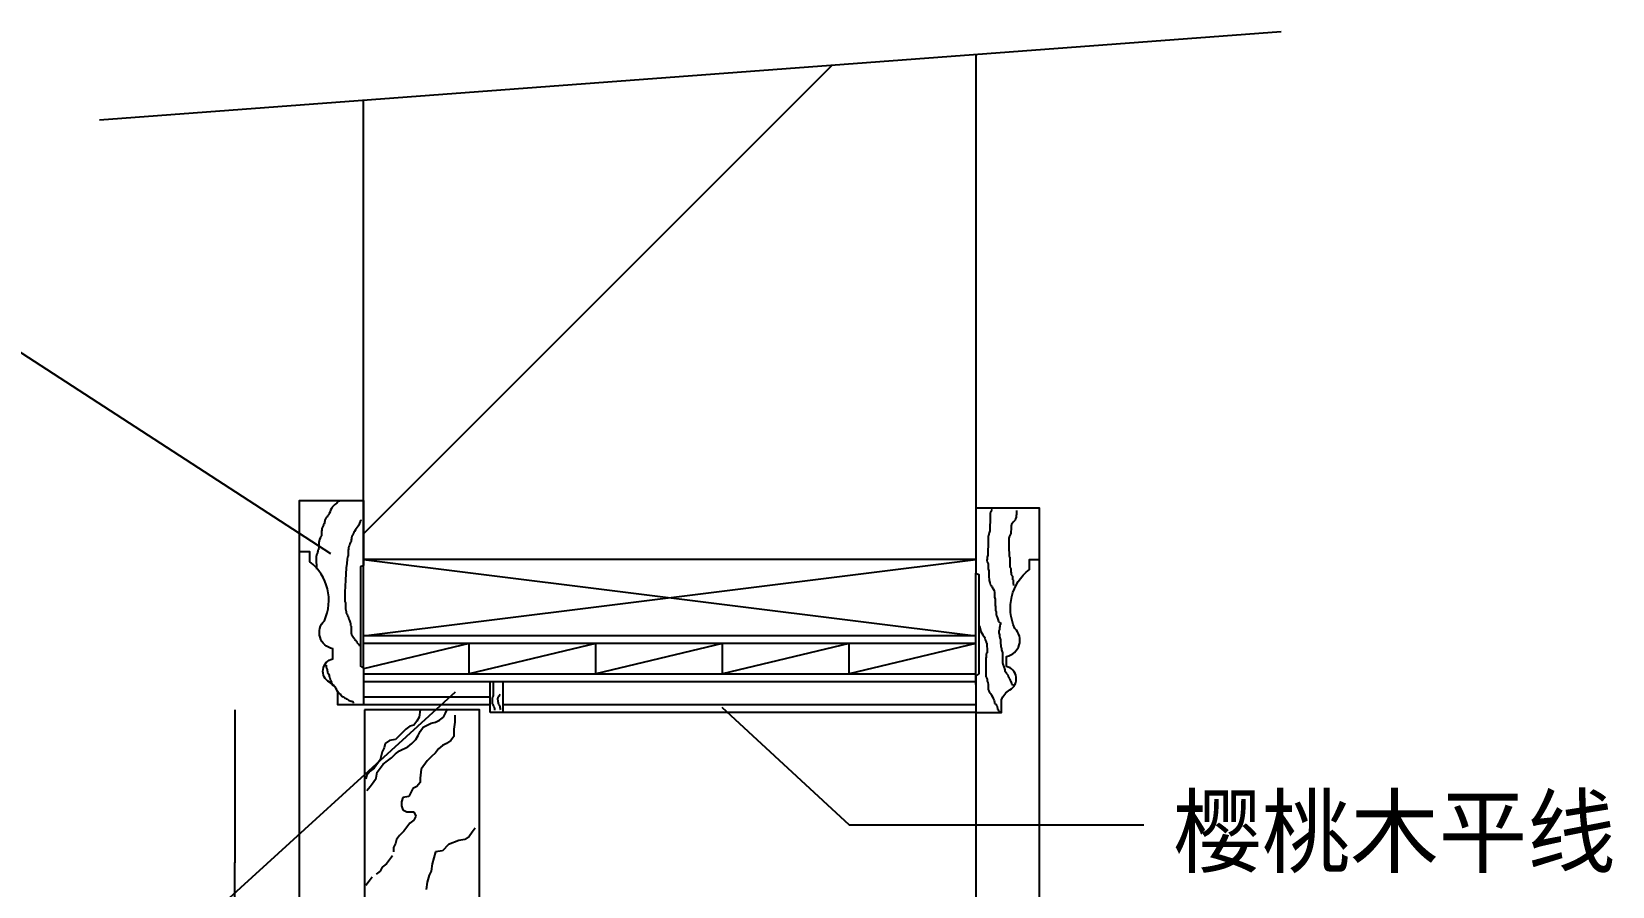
# Model space of a CAD drawing. Header units: metres. Extents: x 139 to 5307, y 329 to 6874.
# Drawn here: x 3831 to 5225, y 6058 to 6812 of the extents above; entities that cross this region are included whole.
import ezdxf

# ---------------------------------------------------------------- set-up
doc = ezdxf.new("R2010")
doc.units = ezdxf.units.M
for name, color, linetype in [('2', 2, 'Continuous'), ('3', 3, 'Continuous'), ('4', 4, 'Continuous'), ('7', 7, 'Continuous'), ('BH', 3, 'Continuous'), ('DIM', 3, 'Continuous'), ('TEXT', 3, 'Continuous')]:
    doc.layers.add(name, color=color, linetype=linetype)
doc.dimstyles.get("Standard").update_dxf_attribs({"dimtxt": 2.5, "dimasz": 2.5, "dimexe": 1.25, "dimexo": 0.625, "dimtad": 1, "dimcen": 2.5, "dimazin": 3, "dimtfac": 1, "dimtmove": 0, "dimatfit": 3})

# ---------------------------------------------------------------- blocks, each defined once
blk = doc.blocks.new('*D29')
for p, q in [((4010.26, 6213.5), (4010.26, 6078.5)), ((4010.01, 6078.5), (4009.76, 6078.5)), ((4010.26, 5943.5), (4010.26, 6078.5)), ((4010.26, 6078.5), (4010.26, 6078.5)), ((4010.51, 6078.5), (4010.76, 6078.5))]:
    blk.add_line(p, q)
at = {"layer": 'Defpoints'}
for p in [(4010.26, 6213.5), (4010.26, 6078.5), (4010.26, 5943.5)]:
    blk.add_point(p, dxfattribs=at)
at = {"layer": 'DIM', "insert": (4010.26, 6079.625), "char_height": 1, "attachment_point": 5}
blk.add_mtext('130', dxfattribs=at)

msp = doc.modelspace()

# ---------------------------------------------------------------- hatches: boundary and pattern name
at = {"layer": 'BH'}
h = msp.add_hatch(dxfattribs=at)
h.set_pattern_fill('ANSI31', scale=500)
h.paths.add_polyline_path([(4663.66, 6791.42), (4123.66, 6751.03), (4123.66, 6346.25), (4663.66, 6346.25), (4663.66, 6364.25)])
h = msp.add_hatch(dxfattribs=at)
h.set_pattern_fill('AR-CONC', scale=30)
h.paths.add_polyline_path([(4663.66, 6791.42), (4123.66, 6751.03), (4123.66, 6346.25), (4663.66, 6346.25), (4663.66, 6364.25)])
h = msp.add_hatch(dxfattribs=at)
h.set_pattern_fill('DOLMIT', scale=40)
h.paths.add_polyline_path([(4663.66, 6238.25), (4246.77, 6238.25), (4246.77, 6218), (4663.66, 6218)])

# ---------------------------------------------------------------- linework, layer by layer
at = {"layer": '2'}
msp.add_lwpolyline([(4663.66, 6791.42), (4663.66, 6346.25), (4123.66, 6346.25), (4123.66, 6751.03)], dxfattribs=at)
at = {"layer": '3'}
for p, q in [((3891.06, 6733.63), (4932.85, 6811.56)), ((4091.61, 6383.82), (4090.84, 6383.05)), ((4092, 6384.59), (4091.61, 6383.82)), ((4092.77, 6385.36), (4092, 6384.59)), ((4093.54, 6386.52), (4092.77, 6385.36)), ((4094.31, 6388.05), (4093.54, 6386.52)), ((4094.69, 6389.59), (4094.31, 6388.05)), ((4095.46, 6391.13), (4094.69, 6389.59)), ((4096.23, 6392.29), (4095.46, 6391.13)), ((4097.39, 6393.44), (4096.23, 6392.29)), ((4098.55, 6394.6), (4097.39, 6393.44)), ((4100.09, 6395.75), (4098.55, 6394.6)), ((4101.24, 6396.91), (4100.09, 6395.75)), ((4102.4, 6397.67), (4101.24, 6396.91)), ((4102.78, 6397.67), (4102.4, 6397.67)), ((4103.17, 6397.29), (4102.78, 6397.67)), ((4676.74, 6388.08), (4676.31, 6387.65)), ((4676.31, 6387.65), (4676.31, 6379.91)), ((4677.17, 6388.94), (4676.74, 6388.08)), ((4677.6, 6389.37), (4677.17, 6388.94)), ((4678.03, 6390.23), (4677.6, 6389.37)), ((4699.54, 6385.93), (4699.11, 6385.07)), ((4699.11, 6385.07), (4699.11, 6383.35)), ((4699.54, 6389.37), (4699.54, 6385.93)), ((4086.99, 6371.89), (4086.61, 6371.12)), ((4086.61, 6371.12), (4086.61, 6366.89)), ((4088.53, 6376.51), (4086.99, 6373.43)), ((4086.99, 6373.43), (4086.99, 6371.89)), ((4088.92, 6377.66), (4088.53, 6377.28)), ((4088.53, 6377.28), (4088.53, 6376.51)), ((4089.3, 6378.43), (4088.92, 6377.66)), ((4089.69, 6379.97), (4089.3, 6379.2)), ((4089.3, 6379.2), (4089.3, 6378.43)), ((4090.84, 6383.05), (4089.69, 6380.74)), ((4089.69, 6380.74), (4089.69, 6379.97)), ((4115.1, 6369.97), (4114.72, 6368.81)), ((4115.87, 6370.74), (4115.1, 6369.97)), ((4116.64, 6372.28), (4115.87, 6370.74)), ((4117.41, 6373.05), (4116.64, 6372.28)), ((4118.18, 6374.2), (4117.41, 6373.05)), ((4118.95, 6375.36), (4118.18, 6374.2)), ((4119.73, 6376.51), (4118.95, 6375.36)), ((4120.11, 6378.05), (4119.73, 6376.51)), ((4120.88, 6379.59), (4120.11, 6378.05)), ((4121.27, 6380.36), (4120.88, 6379.59)), ((4121.27, 6381.13), (4121.27, 6380.36)), ((4675.88, 6371.32), (4675.45, 6369.6)), ((4676.31, 6379.91), (4675.88, 6375.62)), ((4675.88, 6375.62), (4675.88, 6371.32)), ((4694.81, 6372.61), (4694.38, 6370.89)), ((4694.38, 6370.89), (4694.38, 6369.17)), ((4695.24, 6376.91), (4694.81, 6375.62)), ((4694.81, 6375.62), (4694.81, 6372.61)), ((4695.67, 6377.77), (4695.24, 6376.91)), ((4696.53, 6379.06), (4695.67, 6377.77)), ((4697.39, 6379.91), (4696.53, 6379.06)), ((4698.25, 6380.77), (4697.39, 6379.91)), ((4698.68, 6382.06), (4698.25, 6380.77)), ((4699.11, 6383.35), (4698.68, 6382.06)), ((4084.3, 6356.12), (4083.91, 6355.73)), ((4084.68, 6362.27), (4084.3, 6361.5)), ((4084.3, 6361.5), (4084.3, 6356.12)), ((4085.45, 6364.58), (4084.68, 6363.04)), ((4084.68, 6363.04), (4084.68, 6362.27)), ((4085.84, 6365.74), (4085.45, 6365.35)), ((4085.45, 6365.35), (4085.45, 6364.58)), ((4086.22, 6366.5), (4085.84, 6365.74)), ((4086.61, 6366.89), (4086.22, 6366.5)), ((4110.87, 6357.65), (4110.48, 6356.5)), ((4110.48, 6356.5), (4110.48, 6355.35)), ((4111.25, 6358.81), (4110.87, 6357.65)), ((4111.64, 6359.96), (4111.25, 6358.81)), ((4112.41, 6361.5), (4111.64, 6359.96)), ((4112.79, 6361.89), (4112.41, 6361.5)), ((4113.18, 6364.2), (4112.79, 6363.43)), ((4112.79, 6363.43), (4112.79, 6361.89)), ((4113.56, 6366.5), (4113.18, 6365.35)), ((4113.18, 6365.35), (4113.18, 6364.2)), ((4114.33, 6367.66), (4113.56, 6366.5)), ((4114.72, 6368.81), (4114.33, 6367.66)), ((4674.59, 6358.42), (4674.16, 6354.12)), ((4675.02, 6367.45), (4674.59, 6366.59)), ((4674.59, 6366.59), (4674.59, 6358.42)), ((4675.45, 6369.6), (4675.02, 6368.31)), ((4675.02, 6368.31), (4675.02, 6367.45)), ((4693.09, 6365.73), (4692.66, 6364.87)), ((4692.66, 6364.87), (4692.66, 6354.12)), ((4693.95, 6367.88), (4693.09, 6366.16)), ((4693.09, 6366.16), (4693.09, 6365.73)), ((4694.38, 6369.17), (4693.95, 6367.88)), ((4082.37, 6349.57), (4081.99, 6349.19)), ((4081.99, 6349.19), (4081.99, 6342.65)), ((4081.99, 6342.65), (4082.37, 6342.26)), ((4083.14, 6351.88), (4082.37, 6350.34)), ((4082.37, 6350.34), (4082.37, 6349.57)), ((4082.37, 6342.26), (4082.37, 6337.64)), ((4083.53, 6353.42), (4083.14, 6352.65)), ((4083.14, 6352.65), (4083.14, 6351.88)), ((4083.91, 6354.58), (4083.53, 6354.19)), ((4083.53, 6354.19), (4083.53, 6353.42)), ((4083.91, 6355.73), (4083.91, 6354.58)), ((4108.94, 6342.65), (4108.56, 6338.8)), ((4109.33, 6346.49), (4108.94, 6342.65)), ((4109.71, 6348.03), (4109.33, 6346.49)), ((4110.1, 6349.19), (4109.71, 6348.03)), ((4110.48, 6355.35), (4110.1, 6354.19)), ((4110.1, 6354.19), (4110.1, 6349.19)), ((4673.73, 6346.38), (4673.3, 6345.52)), ((4673.3, 6345.52), (4673.3, 6344.66)), ((4673.3, 6344.66), (4673.73, 6344.23)), ((4674.16, 6349.82), (4673.73, 6348.1)), ((4673.73, 6348.1), (4673.73, 6346.38)), ((4673.73, 6344.23), (4674.16, 6343.37)), ((4674.16, 6354.12), (4674.16, 6349.82)), ((4674.16, 6343.37), (4674.59, 6342.08)), ((4674.59, 6342.08), (4674.59, 6337.78)), ((4692.66, 6354.12), (4693.09, 6352.83)), ((4693.09, 6352.83), (4693.09, 6348.96)), ((4693.09, 6348.96), (4693.52, 6348.1)), ((4693.52, 6348.1), (4693.52, 6339.5)), ((4107.79, 6328.02), (4107.4, 6317.25)), ((4108.56, 6338.8), (4107.79, 6328.02)), ((4674.59, 6337.78), (4675.02, 6336.06)), ((4675.02, 6336.06), (4675.02, 6331.76)), ((4675.02, 6331.76), (4675.45, 6327.46)), ((4693.52, 6339.5), (4693.95, 6339.07)), ((4693.95, 6339.07), (4693.95, 6338.64)), ((4693.95, 6338.64), (4694.38, 6338.21)), ((4694.38, 6338.21), (4694.38, 6335.2)), ((4694.38, 6335.2), (4694.81, 6334.34)), ((4694.81, 6334.34), (4694.81, 6332.62)), ((4694.81, 6332.62), (4695.24, 6332.62)), ((4695.24, 6332.62), (4695.24, 6332.19)), ((4695.24, 6332.19), (4695.67, 6331.76)), ((4695.67, 6331.76), (4696.1, 6331.33)), ((4696.1, 6331.33), (4696.1, 6328.32)), ((4696.1, 6328.32), (4696.53, 6328.32)), ((4696.53, 6328.32), (4696.53, 6324.45)), ((4107.4, 6317.25), (4107.4, 6309.17)), ((4675.45, 6327.46), (4675.88, 6325.74)), ((4675.88, 6325.74), (4676.31, 6324.02)), ((4676.31, 6324.02), (4677.17, 6323.16)), ((4677.17, 6323.16), (4677.6, 6322.3)), ((4677.6, 6322.3), (4678.03, 6321.87)), ((4678.03, 6321.87), (4678.46, 6321.01)), ((4678.46, 6321.01), (4678.89, 6320.15)), ((4678.89, 6320.15), (4679.75, 6318.86)), ((4679.75, 6318.86), (4680.18, 6317.14)), ((4680.18, 6317.14), (4680.18, 6312.84)), ((4696.53, 6324.45), (4696.96, 6324.02)), ((4696.96, 6324.02), (4696.96, 6323.16)), ((4107.4, 6309.17), (4107.79, 6308.01)), ((4107.79, 6308.01), (4107.79, 6302.63)), ((4107.79, 6302.63), (4108.17, 6301.47)), ((4108.17, 6301.47), (4108.56, 6300.32)), ((4108.56, 6300.32), (4108.56, 6299.16)), ((4680.18, 6312.84), (4680.61, 6311.12)), ((4680.61, 6311.12), (4680.61, 6305.53)), ((4680.61, 6305.53), (4681.04, 6304.67)), ((4681.04, 6304.67), (4681.04, 6301.23)), ((4681.04, 6301.23), (4681.47, 6299.94)), ((4108.56, 6299.16), (4109.33, 6298.01)), ((4109.33, 6298.01), (4109.71, 6296.85)), ((4109.71, 6296.85), (4110.1, 6295.7)), ((4110.1, 6295.7), (4110.48, 6294.54)), ((4110.48, 6294.54), (4110.87, 6293.39)), ((4110.87, 6293.39), (4111.25, 6292.24)), ((4111.25, 6292.24), (4111.64, 6291.47)), ((4111.64, 6291.47), (4112.02, 6290.7)), ((4112.02, 6290.7), (4112.02, 6290.31)), ((4112.02, 6290.31), (4112.41, 6289.93)), ((4112.41, 6289.93), (4112.41, 6288)), ((4112.41, 6288), (4112.79, 6287.23)), ((4112.79, 6287.23), (4112.79, 6280.69)), ((4666.41, 6290.06), (4666.41, 6288.34)), ((4666.41, 6288.34), (4666.84, 6287.05)), ((4666.84, 6287.05), (4668.14, 6282.75)), ((4681.47, 6299.94), (4681.47, 6297.79)), ((4681.47, 6297.79), (4681.9, 6296.5)), ((4681.9, 6296.5), (4682.33, 6295.21)), ((4682.33, 6295.21), (4682.76, 6294.36)), ((4682.76, 6294.36), (4683.19, 6293.5)), ((4683.19, 6293.5), (4683.62, 6291.35)), ((4683.62, 6291.35), (4684.49, 6290.49)), ((4684.49, 6290.49), (4685.35, 6290.06)), ((4684.92, 6287.05), (4684.49, 6286.19)), ((4684.49, 6286.19), (4684.49, 6284.47)), ((4685.35, 6288.77), (4684.92, 6287.91)), ((4684.92, 6287.91), (4684.92, 6287.05)), ((4685.35, 6290.49), (4685.35, 6288.77)), ((4685.35, 6290.06), (4685.35, 6290.49)), ((4112.79, 6280.69), (4113.18, 6280.69)), ((4113.18, 6280.69), (4113.18, 6279.54)), ((4113.18, 6279.54), (4113.56, 6279.15)), ((4113.56, 6279.15), (4113.95, 6278.38)), ((4113.95, 6278.38), (4114.33, 6277.61)), ((4114.33, 6277.61), (4114.72, 6277.23)), ((4114.72, 6277.23), (4115.1, 6277.23)), ((4115.1, 6277.23), (4115.1, 6276.84)), ((4115.1, 6276.84), (4115.49, 6276.46)), ((4115.49, 6276.46), (4115.87, 6276.07)), ((4115.87, 6276.07), (4115.87, 6275.69)), ((4115.87, 6275.69), (4116.26, 6275.3)), ((4116.26, 6275.3), (4116.64, 6274.92)), ((4116.64, 6274.92), (4117.03, 6274.53)), ((4117.03, 6274.53), (4117.41, 6274.15)), ((4117.41, 6274.15), (4117.8, 6273.76)), ((4117.8, 6273.76), (4117.8, 6273)), ((4117.8, 6273), (4118.18, 6272.61)), ((4118.18, 6272.61), (4118.57, 6272.23)), ((4668.14, 6282.75), (4669, 6281.03)), ((4669, 6281.03), (4669.86, 6279.74)), ((4669.86, 6279.74), (4670.29, 6278.88)), ((4670.29, 6278.88), (4670.72, 6278.45)), ((4670.72, 6278.45), (4671.15, 6277.59)), ((4671.15, 6277.59), (4671.58, 6276.73)), ((4671.58, 6276.73), (4672.01, 6275.44)), ((4672.01, 6275.44), (4672.44, 6274.58)), ((4672.44, 6274.58), (4672.87, 6273.29)), ((4672.87, 6273.29), (4673.3, 6272.43)), ((4673.3, 6272.43), (4673.3, 6269.42)), ((4684.49, 6284.47), (4684.06, 6283.18)), ((4684.06, 6283.18), (4684.06, 6281.46)), ((4684.06, 6281.46), (4684.49, 6279.74)), ((4684.49, 6279.74), (4684.49, 6278.45)), ((4684.49, 6278.45), (4684.92, 6277.16)), ((4684.92, 6277.16), (4685.35, 6276.3)), ((4685.35, 6276.3), (4685.35, 6271.57)), ((4118.57, 6272.23), (4118.95, 6271.84)), ((4118.95, 6271.84), (4119.34, 6271.84)), ((4119.34, 6271.84), (4119.34, 6271.46)), ((4119.34, 6271.46), (4119.73, 6271.46)), ((4119.73, 6271.46), (4119.73, 6270.69)), ((4119.73, 6270.69), (4120.11, 6270.69)), ((4120.11, 6270.69), (4120.11, 6270.3)), ((4672.87, 6259.96), (4672.44, 6259.1)), ((4672.44, 6259.1), (4672.44, 6242.76)), ((4673.3, 6263.4), (4672.87, 6262.54)), ((4672.87, 6262.54), (4672.87, 6259.96)), ((4673.3, 6269.42), (4673.73, 6267.7)), ((4673.73, 6263.83), (4673.3, 6263.4)), ((4673.73, 6267.7), (4673.73, 6263.83)), ((4685.35, 6271.57), (4685.78, 6271.14)), ((4685.78, 6271.14), (4685.78, 6268.99)), ((4685.78, 6268.99), (4686.21, 6268.13)), ((4686.21, 6268.13), (4686.21, 6266.41)), ((4686.21, 6266.41), (4686.64, 6265.55)), ((4686.64, 6265.55), (4687.07, 6264.69)), ((4687.07, 6264.69), (4687.07, 6255.23)), ((4090.46, 6252.98), (4090.84, 6252.98)), ((4090.84, 6252.98), (4090.84, 6251.45)), ((4090.84, 6251.45), (4091.23, 6250.29)), ((4091.23, 6250.29), (4091.61, 6249.14)), ((4091.61, 6249.14), (4091.61, 6247.98)), ((4091.61, 6247.98), (4092, 6247.21)), ((4092, 6247.21), (4092, 6246.44)), ((4092, 6246.44), (4092.77, 6245.29)), ((4092.77, 6245.29), (4093.54, 6243.75)), ((4687.07, 6255.23), (4687.5, 6253.94)), ((4687.5, 6253.94), (4688.36, 6251.36)), ((4688.36, 6251.36), (4688.79, 6250.5)), ((4688.79, 6250.5), (4688.79, 6249.64)), ((4688.79, 6249.64), (4689.22, 6248.78)), ((4689.22, 6248.78), (4689.22, 6247.92)), ((4689.22, 6247.92), (4689.65, 6247.06)), ((4689.65, 6247.06), (4689.65, 6246.63)), ((4689.65, 6246.63), (4690.08, 6246.63)), ((4690.08, 6246.63), (4690.51, 6246.2)), ((4690.51, 6246.2), (4690.51, 6245.77)), ((4690.51, 6245.77), (4690.94, 6245.34)), ((4690.94, 6245.34), (4691.8, 6244.48)), ((4691.8, 6244.48), (4692.23, 6243.19)), ((4093.54, 6243.75), (4093.54, 6242.98)), ((4093.54, 6242.98), (4093.92, 6241.83)), ((4093.92, 6241.83), (4094.31, 6240.67)), ((4094.31, 6240.67), (4094.69, 6239.52)), ((4094.69, 6239.52), (4095.46, 6237.98)), ((4095.46, 6237.98), (4095.85, 6236.82)), ((4095.85, 6236.82), (4096.23, 6236.44)), ((4096.23, 6236.44), (4096.23, 6235.67)), ((4096.23, 6235.67), (4096.62, 6235.28)), ((4096.62, 6235.28), (4097, 6234.9)), ((4097, 6234.9), (4097.39, 6234.9)), ((4097.39, 6234.9), (4097.77, 6234.51)), ((4097.77, 6234.51), (4098.16, 6234.13)), ((4098.16, 6234.13), (4098.55, 6233.74)), ((4098.55, 6233.74), (4100.09, 6230.67)), ((4100.09, 6230.67), (4100.86, 6229.9)), ((4238.07, 6238.25), (4238.07, 6226.2)), ((4672.44, 6242.76), (4672.87, 6242.33)), ((4672.87, 6242.33), (4673.73, 6240.61)), ((4673.73, 6240.61), (4673.73, 6238.89)), ((4673.73, 6238.89), (4674.16, 6237.6)), ((4674.16, 6237.6), (4674.59, 6235.88)), ((4674.59, 6235.88), (4674.59, 6231.58)), ((4674.59, 6231.58), (4675.02, 6230.29)), ((4692.23, 6243.19), (4692.66, 6242.33)), ((4692.66, 6242.33), (4692.66, 6241.9)), ((4692.66, 6241.9), (4693.09, 6241.47)), ((4693.09, 6241.47), (4693.09, 6241.04)), ((4693.09, 6241.04), (4693.52, 6240.61)), ((4693.52, 6240.61), (4693.52, 6240.18)), ((4693.52, 6240.18), (4693.95, 6239.75)), ((4693.95, 6239.75), (4694.38, 6238.89)), ((4694.38, 6238.89), (4694.38, 6238.46)), ((4694.38, 6238.46), (4694.81, 6237.6)), ((4694.81, 6237.6), (4695.24, 6237.17)), ((4695.24, 6237.17), (4695.24, 6236.31)), ((4695.24, 6236.31), (4695.67, 6236.31)), ((4695.67, 6236.31), (4695.67, 6235.88)), ((4695.67, 6235.88), (4696.1, 6235.88)), ((4696.1, 6235.88), (4696.1, 6235.02)), ((4100.86, 6229.9), (4101.24, 6229.13)), ((4101.24, 6229.13), (4101.63, 6228.74)), ((4101.63, 6228.74), (4102.01, 6228.36)), ((4102.01, 6228.36), (4102.4, 6227.97)), ((4102.4, 6227.97), (4102.78, 6227.97)), ((4102.78, 6227.97), (4103.17, 6227.59)), ((4103.17, 6227.59), (4103.55, 6226.82)), ((4103.55, 6226.82), (4103.94, 6226.43)), ((4103.94, 6226.43), (4104.71, 6225.66)), ((4104.71, 6225.66), (4105.09, 6225.28)), ((4105.09, 6225.28), (4105.86, 6224.89)), ((4105.86, 6224.89), (4106.63, 6224.51)), ((4106.63, 6224.51), (4107.02, 6224.12)), ((4107.02, 6224.12), (4107.4, 6223.74)), ((4107.4, 6223.74), (4108.56, 6223.74)), ((4108.56, 6223.74), (4108.56, 6223.35)), ((4108.56, 6223.35), (4109.33, 6223.35)), ((4109.33, 6223.35), (4109.71, 6222.97)), ((4109.71, 6222.97), (4110.48, 6222.2)), ((4110.48, 6222.2), (4111.25, 6221.82)), ((4111.25, 6221.82), (4112.02, 6221.43)), ((4112.02, 6221.43), (4112.79, 6221.05)), ((4112.79, 6221.05), (4113.95, 6221.05)), ((4113.95, 6221.05), (4114.33, 6220.66)), ((4114.33, 6220.66), (4114.33, 6220.28)), ((4114.33, 6220.28), (4114.72, 6220.28)), ((4114.72, 6220.28), (4114.72, 6219.51)), ((4237.55, 6224.38), (4237.29, 6224.12)), ((4237.29, 6224.12), (4237.29, 6219.18)), ((4237.29, 6219.18), (4237.55, 6218.66)), ((4237.81, 6225.42), (4237.55, 6224.9)), ((4237.55, 6224.9), (4237.55, 6224.38)), ((4237.55, 6218.66), (4237.81, 6218.14)), ((4238.07, 6226.2), (4237.81, 6225.42)), ((4237.81, 6218.14), (4238.07, 6217.36)), ((4238.07, 6217.36), (4238.33, 6216.83)), ((4238.33, 6216.83), (4238.33, 6216.57)), ((4238.33, 6216.57), (4238.59, 6216.05)), ((4242.24, 6224.12), (4241.98, 6223.6)), ((4241.98, 6223.6), (4241.98, 6222.3)), ((4241.98, 6222.3), (4242.24, 6222.04)), ((4242.5, 6224.9), (4242.24, 6224.64)), ((4242.24, 6224.64), (4242.24, 6224.12)), ((4242.24, 6222.04), (4242.24, 6220.74)), ((4242.24, 6220.74), (4242.5, 6219.96)), ((4243.02, 6225.42), (4242.5, 6224.9)), ((4242.5, 6219.96), (4242.5, 6219.18)), ((4242.5, 6219.18), (4242.76, 6218.66)), ((4242.76, 6218.66), (4242.76, 6218.14)), ((4242.76, 6218.14), (4243.02, 6217.88)), ((4243.28, 6225.94), (4243.02, 6225.42)), ((4243.02, 6217.88), (4243.28, 6217.62)), ((4244.32, 6226.99), (4243.28, 6225.94)), ((4243.28, 6217.62), (4243.54, 6217.09)), ((4243.54, 6217.09), (4243.8, 6216.83)), ((4243.8, 6216.83), (4243.8, 6216.57)), ((4243.8, 6216.57), (4244.06, 6216.05)), ((4675.02, 6230.29), (4675.45, 6229.43)), ((4675.45, 6229.43), (4675.88, 6228.14)), ((4675.88, 6228.14), (4676.74, 6227.71)), ((4676.74, 6227.71), (4677.17, 6226.85)), ((4677.17, 6226.85), (4677.6, 6226.85)), ((4677.6, 6226.85), (4677.6, 6226.42)), ((4677.6, 6226.42), (4678.46, 6225.13)), ((4678.46, 6225.13), (4678.89, 6223.41)), ((4678.89, 6223.41), (4679.75, 6221.69)), ((4679.75, 6221.69), (4680.18, 6220.4)), ((4680.18, 6220.4), (4680.18, 6219.11)), ((4680.18, 6219.11), (4680.61, 6219.11)), ((4680.61, 6219.11), (4681.04, 6218.68)), ((4681.04, 6218.68), (4681.47, 6218.68)), ((4681.47, 6218.68), (4681.47, 6217.82)), ((4681.47, 6217.82), (4681.9, 6217.39)), ((4681.9, 6217.39), (4681.9, 6216.96)), ((4681.9, 6216.96), (4682.33, 6216.53)), ((4682.33, 6216.53), (4682.33, 6215.67)), ((4238.59, 6216.05), (4238.85, 6215.79)), ((4238.85, 6215.79), (4238.85, 6215.27)), ((4238.85, 6215.27), (4239.11, 6214.75)), ((4239.11, 6214.75), (4239.37, 6213.97)), ((4239.37, 6213.97), (4239.37, 6213.19)), ((4244.06, 6216.05), (4244.06, 6215.53)), ((4244.06, 6215.53), (4244.32, 6214.75)), ((4244.32, 6214.75), (4244.32, 6214.23)), ((4244.32, 6214.23), (4244.58, 6213.45)), ((4682.33, 6215.67), (4682.76, 6215.24)), ((4682.76, 6215.24), (4682.76, 6213.95)), ((4682.76, 6213.95), (4683.19, 6213.95)), ((4683.19, 6213.95), (4683.62, 6213.52)), ((4683.62, 6213.52), (4683.62, 6212.23)), ((4683.62, 6212.23), (4684.49, 6212.23)), ((4684.49, 6212.23), (4684.49, 6211.8)), ((4684.49, 6211.8), (4684.92, 6211.37)), ((4684.92, 6211.37), (4684.92, 6210.94))]:
    msp.add_line(p, q, dxfattribs=at)
at = {"layer": '4'}
for p, q in [((4123.66, 6250.41), (4123.66, 6346.25)), ((4663.66, 6236.02), (4663.66, 6334.15)), ((4663.66, 6236.02), (4663.66, 6299)), ((4663.66, 6236.02), (4663.66, 6299)), ((4235.52, 6211.25), (4235.52, 6238.25)), ((4246.77, 6211.25), (4246.77, 6238.25)), ((4235.52, 6218), (4123.66, 6218)), ((4663.66, 6211.25), (4235.52, 6211.25))]:
    msp.add_line(p, q, dxfattribs=at)
for points in [[(4101.16, 6229.25, 0.16), (4093.74, 6237.85, -0.69), (4096.66, 6258.5), (4096.66, 6267.46, -0.61), (4089.25, 6292.12, 0.35), (4076.41, 6344), (4076.41, 6353), (4067.41, 6353), (4067.41, 6398), (4123.66, 6398), (4123.66, 6340.9), (4120.96, 6339.55), (4120.96, 6252.08), (4123.66, 6250.41), (4123.66, 6218), (4101.16, 6218)], [(4686.16, 6222.5, -0.16), (4693.58, 6231.1, 0.69), (4690.66, 6251.75), (4690.66, 6260.71, 0.61), (4698.07, 6285.37, -0.35), (4710.91, 6337.25), (4710.91, 6346.25), (4719.91, 6346.25), (4719.91, 6391.25), (4663.66, 6391.25), (4663.66, 6334.15), (4666.36, 6332.8), (4666.36, 6245.33), (4663.66, 6243.66), (4663.66, 6211.25), (4686.16, 6211.25)]]:
    msp.add_lwpolyline(points, format="xyb", close=True, dxfattribs=at)
msp.add_lwpolyline([(4124.71, 6213.5), (4124.71, 5921), (4225.96, 5921), (4225.96, 6213.5)], close=True, dxfattribs=at)
at = {"layer": '7'}
for p, q in [((4719.91, 4748.66), (4719.91, 6384.52)), ((4067.41, 5120.54), (4067.41, 6359.75)), ((4663.66, 6346.25), (4123.66, 6346.25)), ((4663.66, 6278.75), (4123.66, 6278.75)), ((4663.66, 6238.25), (4123.66, 6238.25)), ((4235.52, 6224.75), (4123.66, 6224.75)), ((4663.66, 6218), (4246.77, 6218)), ((4663.66, 6211.25), (4663.66, 4717.38))]:
    msp.add_line(p, q, dxfattribs=at)
at = {"layer": 'BH'}
for p, q in [((4123.66, 6346.25), (4663.66, 6278.75)), ((4123.66, 6278.75), (4663.66, 6346.25)), ((4663.66, 6272), (4123.66, 6272)), ((4216.78, 6272), (4123.66, 6249.65)), ((4663.66, 6245), (4123.66, 6245)), ((4170.89, 6203.55), (4168.19, 6199.96)), ((4172.69, 6207.15), (4170.89, 6203.55)), ((4173.59, 6213.45), (4172.69, 6207.15)), ((4183.49, 6201.76), (4187.09, 6202.66)), ((4187.09, 6202.66), (4190.69, 6204.45)), ((4190.69, 6204.45), (4194.29, 6207.15)), ((4194.29, 6207.15), (4196.09, 6210.75)), ((4196.09, 6210.75), (4197.89, 6214.35)), ((4204.19, 6202.66), (4203.29, 6196.36)), ((4204.19, 6208.95), (4204.19, 6202.66)), ((4157.38, 6192.76), (4151.98, 6187.37)), ((4160.99, 6196.36), (4157.38, 6192.76)), ((4164.59, 6199.06), (4160.99, 6196.36)), ((4168.19, 6199.96), (4164.59, 6199.06)), ((4169.99, 6187.37), (4171.79, 6190.97)), ((4171.79, 6190.97), (4173.59, 6194.56)), ((4173.59, 6194.56), (4176.29, 6198.16)), ((4176.29, 6198.16), (4179.89, 6199.96)), ((4179.89, 6199.96), (4183.49, 6201.76)), ((4203.29, 6190.07), (4200.59, 6186.47)), ((4203.29, 6196.36), (4203.29, 6190.07)), ((4140.28, 6176.58), (4138.48, 6169.38)), ((4142.08, 6180.17), (4140.28, 6176.58)), ((4142.98, 6183.77), (4142.08, 6180.17)), ((4146.58, 6186.47), (4142.98, 6183.77)), ((4151.98, 6187.37), (4146.58, 6186.47)), ((4148.38, 6171.18), (4151.98, 6174.78)), ((4151.98, 6174.78), (4155.58, 6177.48)), ((4155.58, 6177.48), (4162.79, 6181.07)), ((4162.79, 6181.07), (4166.39, 6183.77)), ((4166.39, 6183.77), (4169.99, 6187.37)), ((4187.09, 6175.68), (4183.49, 6172.08)), ((4189.79, 6179.28), (4187.09, 6175.68)), ((4193.39, 6181.97), (4189.79, 6179.28)), ((4196.99, 6183.77), (4193.39, 6181.97)), ((4200.59, 6186.47), (4196.99, 6183.77)), ((4133.08, 6162.19), (4129.48, 6159.49)), ((4138.48, 6169.38), (4133.08, 6162.19)), ((4135.78, 6158.59), (4141.18, 6165.79)), ((4141.18, 6165.79), (4144.78, 6168.49)), ((4144.78, 6168.49), (4148.38, 6171.18)), ((4174.49, 6161.29), (4173.59, 6153.2)), ((4179.89, 6168.49), (4174.49, 6161.29)), ((4183.49, 6172.08), (4179.89, 6168.49)), ((4126.78, 6155.9), (4125.88, 6152.3)), ((4129.48, 6159.49), (4126.78, 6155.9)), ((4129.48, 6146), (4132.18, 6149.6)), ((4132.18, 6149.6), (4134.88, 6153.2)), ((4134.88, 6153.2), (4135.78, 6158.59)), ((4173.59, 6149.6), (4170.89, 6146)), ((4173.59, 6153.2), (4173.59, 6149.6)), ((4126.78, 6142.41), (4129.48, 6146)), ((4158.28, 6136.11), (4157.38, 6132.52)), ((4163.69, 6137.01), (4158.28, 6136.11)), ((4167.29, 6144.21), (4163.69, 6137.01)), ((4170.89, 6146), (4167.29, 6144.21)), ((4157.38, 6132.52), (4157.38, 6128.92)), ((4157.38, 6128.92), (4158.28, 6125.32)), ((4158.28, 6125.32), (4161.89, 6123.52)), ((4161.89, 6123.52), (4168.19, 6123.52)), ((4168.19, 6123.52), (4169.99, 6119.93)), ((4169.99, 6119.93), (4168.19, 6116.33)), ((4159.18, 6106.44), (4155.58, 6102.84)), ((4164.59, 6113.63), (4159.18, 6106.44)), ((4168.19, 6116.33), (4164.59, 6113.63)), ((4219.5, 6105.54), (4216.8, 6101.94)), ((4222.2, 6109.14), (4219.5, 6105.54)), ((4151.98, 6095.65), (4150.18, 6092.05)), ((4150.18, 6092.05), (4150.18, 6088.45)), ((4152.88, 6099.25), (4151.98, 6095.65)), ((4155.58, 6102.84), (4152.88, 6099.25)), ((4198.79, 6094.75), (4193.39, 6089.35)), ((4207.8, 6098.35), (4198.79, 6094.75)), ((4213.2, 6099.25), (4207.8, 6098.35)), ((4216.8, 6101.94), (4213.2, 6099.25)), ((4143.88, 6077.66), (4140.28, 6074.97)), ((4146.58, 6081.26), (4143.88, 6077.66)), ((4149.28, 6084.86), (4146.58, 6081.26)), ((4184.39, 6077.66), (4183.49, 6071.37)), ((4187.09, 6088.45), (4184.39, 6077.66)), ((4193.39, 6089.35), (4187.09, 6088.45)), ((4131.28, 6065.97), (4128.58, 6062.38)), ((4138.48, 6071.37), (4134.88, 6068.67)), ((4140.28, 6074.97), (4138.48, 6071.37)), ((4181.69, 6067.77), (4179.89, 6061.48)), ((4183.49, 6071.37), (4181.69, 6067.77)), ((4128.58, 6062.38), (4125.88, 6058.78)), ((4179.89, 6061.48), (4178.99, 6055.18))]:
    msp.add_line(p, q, dxfattribs=at)
for points in [[(4440.22, 6272), (4328.5, 6245.19), (4328.5, 6272), (4216.78, 6245.19), (4216.78, 6272)], [(4663.66, 6272), (4551.94, 6245.19), (4551.94, 6272), (4440.22, 6245.19), (4440.22, 6272)]]:
    msp.add_lwpolyline(points, dxfattribs=at)

# ---------------------------------------------------------------- texts
at = {"layer": 'TEXT'}
msp.add_text('樱桃木平线', height=60, dxfattribs=at).set_placement((4837.81, 6076.27))

# ---------------------------------------------------------------- dimensions: what is measured, and where the dimension line sits
at = {"layer": 'DIM'}
dim = msp.add_linear_dim(base=(4010.26, 6078.5), p1=(4010.26, 6213.5), p2=(4010.26, 5943.5), text='130', dimstyle='Standard', dxfattribs=at)
dim.commit()
dim.dimension.update_dxf_attribs({"geometry": '*D29', "text_midpoint": (4010.26, 6079.625)})

# ---------------------------------------------------------------- leaders
at = {"layer": 'TEXT'}
for points in [[(4094.83, 6351.14), (3806.02, 6538.52), (3695.26, 6538.52)], [(4204.6, 6229.23), (3942.98, 5990.98), (3417.26, 5990.98)], [(4439.59, 6215.91), (4552.04, 6112.28), (4811.86, 6112.28)]]:
    msp.add_leader(points, dimstyle='Standard', dxfattribs=at)

doc.saveas('drawing.dxf')
